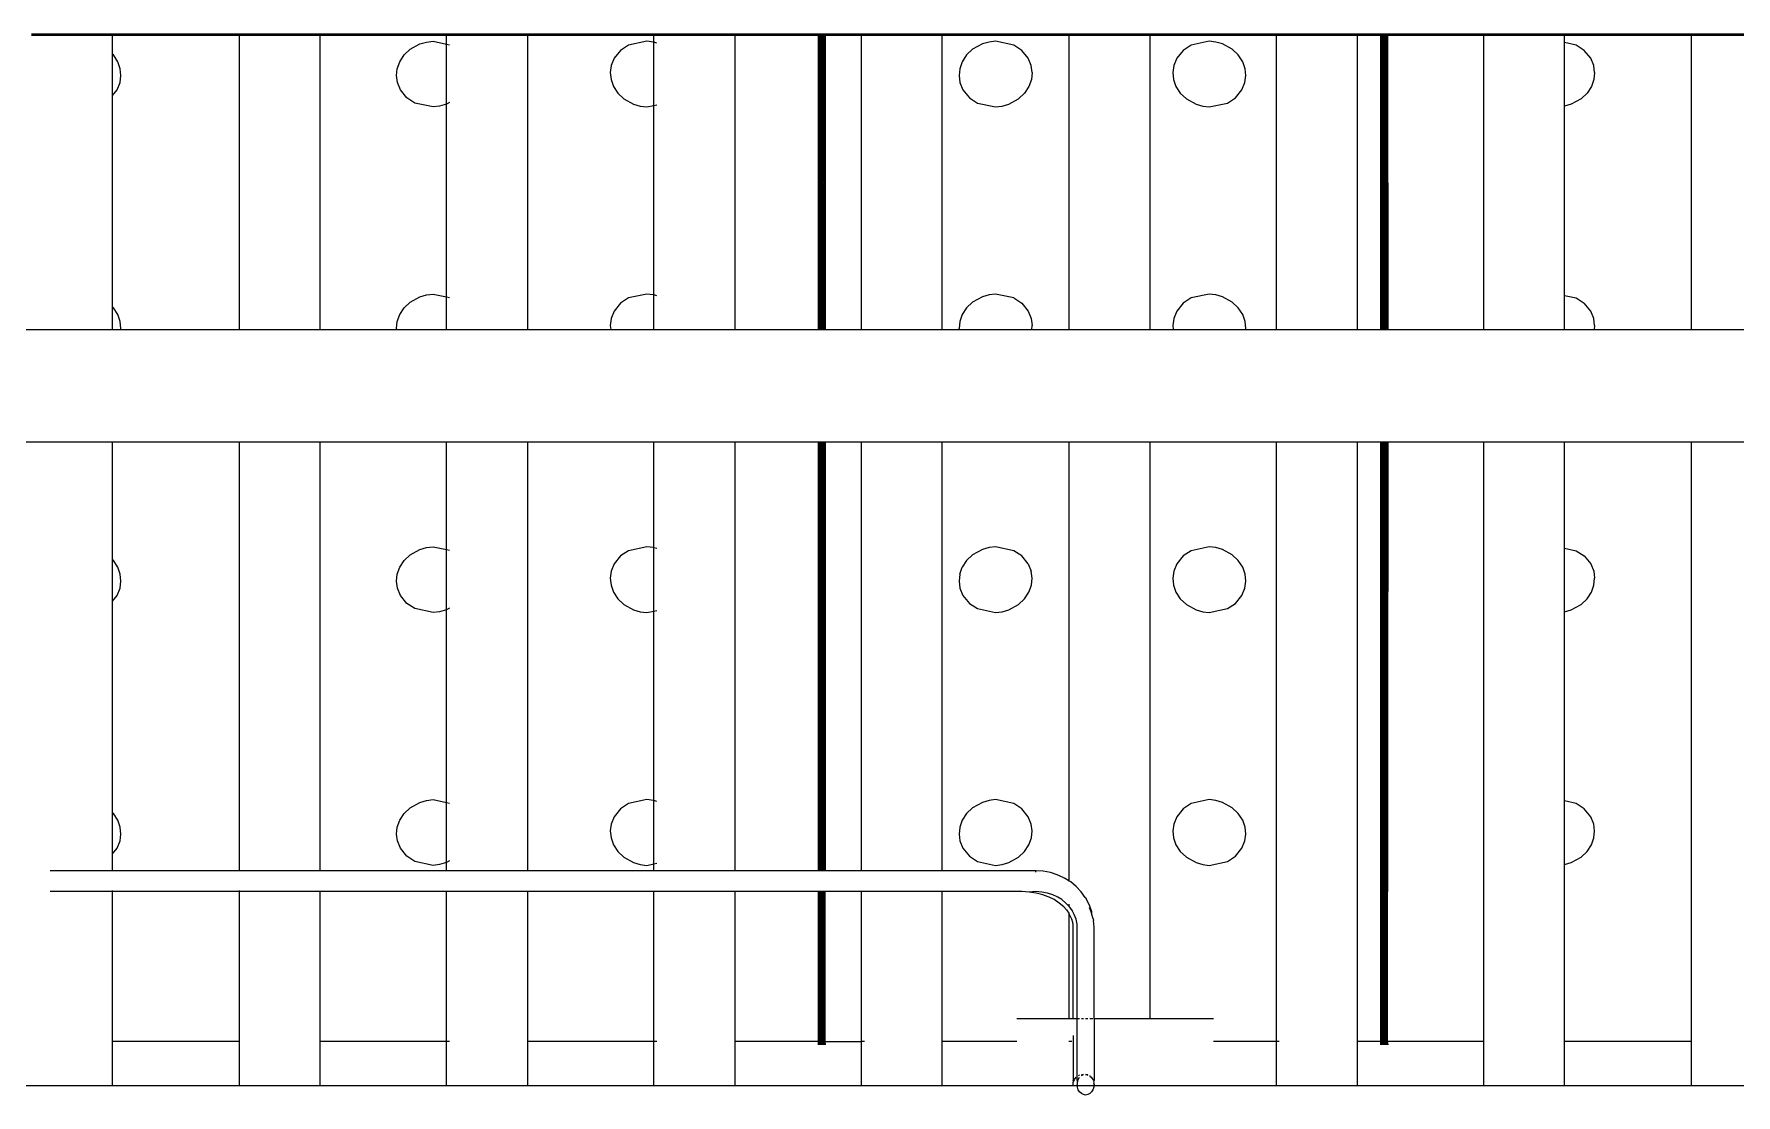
# Model space of a CAD drawing. Header units: millimetres. Extents: x 232 to 1180, y 355 to 899.
# Drawn here: x 923.4 to 1045, y 619.4 to 695.2 of the extents above; entities that cross this region are included whole.
import ezdxf

# ---------------------------------------------------------------- set-up
doc = ezdxf.new("R2010")
doc.units = ezdxf.units.MM
doc.header["$MEASUREMENT"] = 0
doc.layers.add('Edges', color=7, linetype='Continuous')

# ---------------------------------------------------------------- blocks, each defined once
blk = doc.blocks.new('Ruby Burner grill pl')
at = {"layer": 'Edges'}
for p, q in [((7.388, 4.9667), (7.073, 4.9667)), ((7.388, 4.9617), (7.388, 4.9667)), ((7.8801, 4.9667), (7.388, 4.9667)), ((7.8801, 4.9667), (7.8801, 4.9617)), ((8.195, 4.9667), (7.8801, 4.9667)), ((8.195, 4.9667), (8.195, 4.9617)), ((8.6872, 4.9667), (8.195, 4.9667)), ((8.6872, 4.9617), (8.6872, 4.9667)), ((9.0021, 4.9667), (8.6872, 4.9667)), ((9.0021, 4.9667), (9.0021, 4.9617)), ((9.4942, 4.9667), (9.0021, 4.9667)), ((9.4942, 4.9617), (9.4942, 4.9667)), ((9.8092, 4.9667), (9.4942, 4.9667)), ((9.8092, 4.9667), (9.8092, 4.9617)), ((10.1331, 4.9667), (9.8092, 4.9667)), ((10.1331, 4.9667), (10.1331, 4.9617)), ((10.1373, 4.9667), (10.1331, 4.9667)), ((10.1373, 4.9667), (10.1373, 4.9617)), ((10.1397, 4.9667), (10.1373, 4.9667)), ((10.1397, 4.9617), (10.1397, 4.9667)), ((10.1436, 4.9667), (10.1397, 4.9667)), ((10.1436, 4.9667), (10.1436, 4.9617)), ((10.1477, 4.9667), (10.1436, 4.9667)), ((10.1477, 4.9667), (10.1477, 4.9617)), ((10.1511, 4.9667), (10.1477, 4.9667)), ((10.1511, 4.9617), (10.1511, 4.9667)), ((10.1562, 4.9667), (10.1511, 4.9667)), ((10.1562, 4.9617), (10.1562, 4.9667)), ((10.1612, 4.9667), (10.1562, 4.9667)), ((10.1612, 4.9667), (10.1612, 4.9617)), ((10.3013, 4.9667), (10.1612, 4.9667)), ((10.3013, 4.9667), (10.3013, 4.9617)), ((10.6163, 4.9667), (10.3013, 4.9667)), ((10.6163, 4.9617), (10.6163, 4.9667)), ((11.1084, 4.9667), (10.6163, 4.9667)), ((11.1084, 4.9667), (11.1084, 4.9617)), ((11.4234, 4.9667), (11.1084, 4.9667)), ((11.4234, 4.9667), (11.4234, 4.9617)), ((11.9155, 4.9667), (11.4234, 4.9667)), ((11.9155, 4.9667), (11.9155, 4.9617)), ((12.2305, 4.9667), (11.9155, 4.9667)), ((12.2305, 4.9667), (12.2305, 4.9617)), ((12.3216, 4.9667), (12.2305, 4.9667)), ((12.3216, 4.9667), (12.3216, 4.9617)), ((12.3244, 4.9667), (12.3216, 4.9667)), ((12.3244, 4.9617), (12.3244, 4.9667)), ((12.3281, 4.9667), (12.3244, 4.9667)), ((12.3281, 4.9617), (12.3281, 4.9667)), ((12.3307, 4.9667), (12.3281, 4.9667)), ((12.332, 4.9617), (12.3307, 4.9667)), ((12.332, 4.9667), (12.3307, 4.9667)), ((12.332, 4.9667), (12.332, 4.9617)), ((12.3361, 4.9667), (12.332, 4.9667)), ((12.3361, 4.9667), (12.3361, 4.9617)), ((12.3406, 4.9667), (12.3361, 4.9667)), ((12.3406, 4.9667), (12.3406, 4.9617)), ((12.3456, 4.9667), (12.3406, 4.9667)), ((12.3456, 4.9667), (12.3456, 4.9617)), ((12.3488, 4.9667), (12.3456, 4.9667)), ((12.3488, 4.9617), (12.3488, 4.9667)), ((12.7226, 4.9667), (12.3488, 4.9667)), ((12.7226, 4.9667), (12.7226, 4.9617)), ((13.0376, 4.9667), (12.7226, 4.9667)), ((13.0376, 4.9617), (13.0376, 4.9667)), ((13.5297, 4.9667), (13.0376, 4.9667)), ((13.5297, 4.9667), (13.5297, 4.9617)), ((13.8446, 4.9667), (13.5297, 4.9667)), ((7.388, 4.9617), (7.073, 4.9617)), ((7.388, 4.8886), (7.388, 4.9617)), ((7.8801, 4.9617), (7.388, 4.9617)), ((7.8801, 4.9617), (7.8801, 3.8175)), ((8.195, 4.9617), (7.8801, 4.9617)), ((8.195, 4.9617), (8.195, 3.8175)), ((8.6872, 4.9617), (8.195, 4.9617)), ((8.5226, 4.8854), (8.546, 4.9076)), ((8.546, 4.9076), (8.5839, 4.9282)), ((8.5839, 4.9282), (8.6099, 4.9359)), ((8.6099, 4.9359), (8.6354, 4.9389)), ((8.6354, 4.9389), (8.6872, 4.9279)), ((8.6868, 4.6939), (8.6872, 4.9279)), ((8.6872, 4.9279), (8.6872, 4.9617)), ((9.0021, 4.9617), (8.6872, 4.9617)), ((8.6872, 4.9279), (8.6992, 4.9253)), ((9.0021, 4.9617), (9.0021, 3.8175)), ((9.4942, 4.9617), (9.0021, 4.9617)), ((9.3649, 4.9034), (9.3399, 4.8725)), ((9.3961, 4.9238), (9.3649, 4.9034)), ((9.467, 4.9389), (9.3961, 4.9238)), ((9.4924, 4.9359), (9.467, 4.9389)), ((9.4942, 4.9353), (9.4924, 4.9359)), ((9.4942, 4.9353), (9.4942, 4.9617)), ((9.8092, 4.9617), (9.4942, 4.9617)), ((9.5062, 4.9318), (9.4942, 4.9353)), ((9.4942, 4.689), (9.4942, 4.9353)), ((9.8092, 4.9617), (9.8092, 3.8175)), ((10.1331, 4.9617), (9.8092, 4.9617)), ((10.1331, 4.9617), (10.1332, 3.8175)), ((10.1373, 4.9617), (10.1331, 4.9617)), ((10.1373, 4.9617), (10.1375, 3.8175)), ((10.1397, 4.9617), (10.1373, 4.9617)), ((10.1397, 3.8175), (10.1397, 4.9617)), ((10.1436, 4.9617), (10.1397, 4.9617)), ((10.1436, 4.9617), (10.1437, 3.8175)), ((10.1477, 4.9617), (10.1436, 4.9617)), ((10.1477, 4.9617), (10.1478, 3.8175)), ((10.1511, 4.9617), (10.1477, 4.9617)), ((10.1509, 3.8175), (10.1511, 4.9617)), ((10.1562, 4.9617), (10.1511, 4.9617)), ((10.156, 3.8175), (10.1562, 4.9617)), ((10.1612, 4.9617), (10.1562, 4.9617)), ((10.1601, 3.8175), (10.1612, 4.9617)), ((10.1612, 4.9617), (10.1612, 3.8175)), ((10.3013, 4.9617), (10.1612, 4.9617)), ((10.3013, 4.9617), (10.3013, 3.8175)), ((10.6163, 4.9617), (10.3013, 4.9617)), ((10.6163, 3.8175), (10.6163, 4.9617)), ((11.1084, 4.9617), (10.6163, 4.9617)), ((10.7344, 4.9076), (10.711, 4.8854)), ((10.7723, 4.9282), (10.7344, 4.9076)), ((10.7983, 4.9359), (10.7723, 4.9282)), ((10.8238, 4.9389), (10.7983, 4.9359)), ((10.8946, 4.9238), (10.8238, 4.9389)), ((10.9258, 4.9034), (10.8946, 4.9238)), ((10.9508, 4.8725), (10.9258, 4.9034)), ((11.1084, 4.9617), (11.1084, 3.8175)), ((11.4234, 4.9617), (11.1084, 4.9617)), ((11.4234, 4.9617), (11.4234, 3.8175)), ((11.9155, 4.9617), (11.4234, 4.9617)), ((11.5534, 4.9034), (11.5284, 4.8725)), ((11.5846, 4.9238), (11.5534, 4.9034)), ((11.6554, 4.9389), (11.5846, 4.9238)), ((11.6808, 4.9359), (11.6554, 4.9389)), ((11.7069, 4.9282), (11.6808, 4.9359)), ((11.7448, 4.9076), (11.7069, 4.9282)), ((11.7682, 4.8854), (11.7448, 4.9076)), ((11.9155, 4.9617), (11.9155, 3.8175)), ((12.2305, 4.9617), (11.9155, 4.9617)), ((12.2305, 4.9617), (12.2305, 3.8175)), ((12.3216, 4.9617), (12.2305, 4.9617)), ((12.3216, 4.9617), (12.3217, 3.8175)), ((12.3244, 4.9617), (12.3216, 4.9617)), ((12.3242, 3.8175), (12.3244, 4.9617)), ((12.3281, 4.9617), (12.3244, 4.9617)), ((12.3281, 3.8175), (12.3281, 4.9617)), ((12.332, 4.9617), (12.3281, 4.9617)), ((12.3305, 3.8175), (12.332, 4.9617)), ((12.332, 4.9617), (12.3321, 3.8175)), ((12.3361, 4.9617), (12.332, 4.9617)), ((12.3361, 4.9617), (12.3363, 3.8175)), ((12.3406, 4.9617), (12.3361, 4.9617)), ((12.3406, 4.9617), (12.3408, 3.8175)), ((12.3456, 4.9617), (12.3406, 4.9617)), ((12.3456, 4.9617), (12.3456, 3.8175)), ((12.3488, 4.9617), (12.3456, 4.9617)), ((12.3485, 3.8175), (12.3488, 4.9617)), ((12.3488, 4.9617), (12.3496, 3.8175)), ((12.7226, 4.9617), (12.3488, 4.9617)), ((12.7226, 4.9617), (12.7226, 3.8175)), ((13.0376, 4.9617), (12.7226, 4.9617)), ((13.0376, 4.9335), (13.0376, 4.9617)), ((13.5297, 4.9617), (13.0376, 4.9617)), ((13.0831, 4.9238), (13.0376, 4.9335)), ((13.0377, 4.6863), (13.0376, 4.9335)), ((13.1142, 4.9034), (13.0831, 4.9238)), ((13.1392, 4.8725), (13.1142, 4.9034)), ((13.5297, 4.9617), (13.5297, 3.8175)), ((13.8446, 4.9617), (13.5297, 4.9617)), ((7.3913, 4.8854), (7.388, 4.8886)), ((7.388, 4.7279), (7.388, 4.8886)), ((7.4083, 4.8593), (7.3913, 4.8854)), ((7.418, 4.8321), (7.4083, 4.8593)), ((8.4959, 4.8321), (8.5056, 4.8593)), ((8.5056, 4.8593), (8.5226, 4.8854)), ((9.3282, 4.844), (9.3247, 4.8171)), ((9.3399, 4.8725), (9.3282, 4.844)), ((10.694, 4.8593), (10.6843, 4.8321)), ((10.711, 4.8854), (10.694, 4.8593)), ((10.9625, 4.844), (10.9508, 4.8725)), ((10.966, 4.8171), (10.9625, 4.844)), ((11.5167, 4.844), (11.5132, 4.8171)), ((11.5284, 4.8725), (11.5167, 4.844)), ((11.7852, 4.8593), (11.7682, 4.8854)), ((11.7949, 4.8321), (11.7852, 4.8593)), ((13.1509, 4.844), (13.1392, 4.8725)), ((13.1545, 4.8171), (13.1509, 4.844)), ((7.4056, 4.7496), (7.4173, 4.7781)), ((7.4173, 4.7781), (7.4208, 4.805)), ((7.4208, 4.805), (7.418, 4.8321)), ((8.4931, 4.805), (8.4959, 4.8321)), ((8.4966, 4.7781), (8.4931, 4.805)), ((8.5083, 4.7496), (8.4966, 4.7781)), ((9.3247, 4.8171), (9.3275, 4.79)), ((9.3275, 4.79), (9.3372, 4.7628)), ((10.6843, 4.8321), (10.6816, 4.805)), ((10.6816, 4.805), (10.6851, 4.7781)), ((10.6851, 4.7781), (10.6968, 4.7496)), ((10.9633, 4.79), (10.9536, 4.7628)), ((10.966, 4.8171), (10.9633, 4.79)), ((11.5132, 4.8171), (11.5159, 4.79)), ((11.5159, 4.79), (11.5256, 4.7628)), ((11.7824, 4.7496), (11.7941, 4.7781)), ((11.7941, 4.7781), (11.7976, 4.805)), ((11.7976, 4.805), (11.7949, 4.8321)), ((13.1517, 4.79), (13.142, 4.7628)), ((13.1545, 4.8171), (13.1517, 4.79)), ((7.388, 4.7279), (7.4056, 4.7496)), ((7.388, 3.9049), (7.388, 4.7279)), ((8.5333, 4.7187), (8.5083, 4.7496)), ((8.5645, 4.6983), (8.5333, 4.7187)), ((9.3372, 4.7628), (9.3542, 4.7367)), ((9.3542, 4.7367), (9.3776, 4.7145)), ((9.3776, 4.7145), (9.4155, 4.6939)), ((10.6968, 4.7496), (10.7218, 4.7187)), ((10.7218, 4.7187), (10.753, 4.6983)), ((10.8753, 4.6939), (10.9132, 4.7145)), ((10.9366, 4.7367), (10.9132, 4.7145)), ((10.9536, 4.7628), (10.9366, 4.7367)), ((11.5256, 4.7628), (11.5426, 4.7367)), ((11.5426, 4.7367), (11.566, 4.7145)), ((11.566, 4.7145), (11.6039, 4.6939)), ((11.7262, 4.6983), (11.7574, 4.7187)), ((11.7574, 4.7187), (11.7824, 4.7496)), ((13.1016, 4.7145), (13.0637, 4.6939)), ((13.125, 4.7367), (13.1016, 4.7145)), ((13.142, 4.7628), (13.125, 4.7367)), ((8.6354, 4.6832), (8.5645, 4.6983)), ((8.6608, 4.6863), (8.6354, 4.6832)), ((8.6868, 4.6939), (8.6608, 4.6863)), ((8.6992, 4.7006), (8.6868, 4.6939)), ((8.6872, 3.9442), (8.6868, 4.6939)), ((9.4155, 4.6939), (9.4415, 4.6863)), ((9.4415, 4.6863), (9.467, 4.6832)), ((9.467, 4.6832), (9.4942, 4.689)), ((9.4942, 4.689), (9.5062, 4.6916)), ((9.4942, 3.9517), (9.4942, 4.689)), ((10.753, 4.6983), (10.8238, 4.6832)), ((10.8238, 4.6832), (10.8492, 4.6863)), ((10.8492, 4.6863), (10.8753, 4.6939)), ((11.6039, 4.6939), (11.6299, 4.6863)), ((11.6299, 4.6863), (11.6554, 4.6832)), ((11.6554, 4.6832), (11.7262, 4.6983)), ((13.0376, 3.9499), (13.0377, 4.6863)), ((13.0637, 4.6939), (13.0377, 4.6863)), ((8.5226, 3.9017), (8.546, 3.9239)), ((8.546, 3.9239), (8.5839, 3.9446)), ((8.5839, 3.9446), (8.6099, 3.9522)), ((8.6099, 3.9522), (8.6354, 3.9553)), ((8.6354, 3.9553), (8.6872, 3.9442)), ((8.6872, 3.8175), (8.6872, 3.9442)), ((8.6872, 3.9442), (8.6992, 3.9417)), ((9.3649, 3.9197), (9.3399, 3.8888)), ((9.3961, 3.9402), (9.3649, 3.9197)), ((9.467, 3.9553), (9.3961, 3.9402)), ((9.4924, 3.9522), (9.467, 3.9553)), ((9.4942, 3.9517), (9.4924, 3.9522)), ((9.4942, 3.8175), (9.4942, 3.9517)), ((9.5062, 3.9482), (9.4942, 3.9517)), ((10.7344, 3.9239), (10.711, 3.9017)), ((10.7723, 3.9446), (10.7344, 3.9239)), ((10.7983, 3.9522), (10.7723, 3.9446)), ((10.8238, 3.9553), (10.7983, 3.9522)), ((10.8946, 3.9402), (10.8238, 3.9553)), ((10.8946, 3.9402), (10.9258, 3.9197)), ((10.9258, 3.9197), (10.9508, 3.8888)), ((11.5534, 3.9197), (11.5284, 3.8888)), ((11.5846, 3.9402), (11.5534, 3.9197)), ((11.6554, 3.9553), (11.5846, 3.9402)), ((11.6808, 3.9522), (11.6554, 3.9553)), ((11.7069, 3.9446), (11.6808, 3.9522)), ((11.7448, 3.9239), (11.7069, 3.9446)), ((11.7682, 3.9017), (11.7448, 3.9239)), ((13.0376, 3.9499), (13.0831, 3.9402)), ((13.0376, 3.8175), (13.0376, 3.9499)), ((13.0831, 3.9402), (13.1142, 3.9197)), ((13.1392, 3.8888), (13.1142, 3.9197)), ((7.3913, 3.9017), (7.388, 3.9049)), ((7.388, 3.8175), (7.388, 3.9049)), ((7.4083, 3.8756), (7.3913, 3.9017)), ((7.418, 3.8485), (7.4083, 3.8756)), ((7.4208, 3.8214), (7.418, 3.8485)), ((8.4931, 3.8214), (8.4959, 3.8485)), ((8.4959, 3.8485), (8.5056, 3.8756)), ((8.5056, 3.8756), (8.5226, 3.9017)), ((9.3282, 3.8603), (9.3247, 3.8334)), ((9.3399, 3.8888), (9.3282, 3.8603)), ((10.6843, 3.8485), (10.6816, 3.8214)), ((10.694, 3.8756), (10.6843, 3.8485)), ((10.711, 3.9017), (10.694, 3.8756)), ((10.9508, 3.8888), (10.9625, 3.8603)), ((10.9625, 3.8603), (10.966, 3.8334)), ((11.5167, 3.8603), (11.5132, 3.8334)), ((11.5284, 3.8888), (11.5167, 3.8603)), ((11.7852, 3.8756), (11.7682, 3.9017)), ((11.7949, 3.8485), (11.7852, 3.8756)), ((11.7976, 3.8214), (11.7949, 3.8485)), ((13.1509, 3.8603), (13.1392, 3.8888)), ((13.1545, 3.8334), (13.1509, 3.8603)), ((-24.5766, 3.8175), (15.0785, 3.8175)), ((7.4203, 3.8175), (7.4208, 3.8214)), ((8.4936, 3.8175), (8.4931, 3.8214)), ((9.3247, 3.8334), (9.3264, 3.8175)), ((10.6821, 3.8175), (10.6816, 3.8214)), ((10.9644, 3.8175), (10.966, 3.8334)), ((11.5132, 3.8334), (11.5148, 3.8175)), ((11.7971, 3.8175), (11.7976, 3.8214)), ((13.1545, 3.8334), (13.1528, 3.8175)), ((-24.5766, 3.3796), (15.0785, 3.3796)), ((7.388, 2.9213), (7.388, 3.3796)), ((7.8801, 3.3796), (7.8801, 1.711)), ((8.195, 3.3796), (8.195, 1.7103)), ((8.6872, 2.9606), (8.6872, 3.3796)), ((9.0021, 3.3796), (9.0021, 1.7103)), ((9.4942, 2.968), (9.4942, 3.3796)), ((9.8092, 3.3796), (9.8092, 1.7103)), ((10.1333, 3.3796), (10.1334, 1.7103)), ((10.1376, 3.3796), (10.1377, 3.0328)), ((10.1397, 3.0328), (10.1397, 3.3796)), ((10.1437, 3.3796), (10.1438, 3.0328)), ((10.1479, 3.3796), (10.148, 3.0328)), ((10.1508, 3.0328), (10.1508, 3.3796)), ((10.1558, 3.0328), (10.1559, 3.3796)), ((10.1612, 3.0328), (10.16, 3.3796)), ((10.1612, 3.3796), (10.1612, 3.0328)), ((10.3013, 3.3796), (10.3013, 1.7103)), ((10.6163, 1.7103), (10.6163, 3.3796)), ((11.1084, 3.3796), (11.1084, 1.6725)), ((11.4234, 3.3796), (11.4234, 1.1354)), ((11.9155, 3.3796), (11.9155, 1.0462)), ((12.2305, 3.3796), (12.2305, 1.0462)), ((12.3217, 3.3796), (12.3219, 1.0462)), ((12.3238, 1.0462), (12.3242, 3.3796)), ((12.3281, 1.0462), (12.3281, 3.3796)), ((12.3298, 1.0462), (12.3304, 3.3796)), ((12.3322, 3.3796), (12.3324, 1.0462)), ((12.3363, 3.3796), (12.3367, 1.0462)), ((12.3408, 3.3796), (12.3412, 1.0462)), ((12.3456, 3.3796), (12.3458, 1.0462)), ((12.3479, 1.0462), (12.3484, 3.3796)), ((12.3496, 3.3796), (12.3479, 1.0462)), ((12.7226, 3.3796), (12.7226, 1.0462)), ((13.0376, 2.9662), (13.0376, 3.3796)), ((13.5297, 3.3796), (13.5297, 1.0462)), ((10.1397, 3.0328), (10.1377, 3.0328)), ((10.1377, 3.0328), (10.1379, 1.7103)), ((10.1397, 1.7103), (10.1397, 3.0328)), ((10.1438, 3.0328), (10.1397, 3.0328)), ((10.1438, 3.0328), (10.1439, 1.7103)), ((10.148, 3.0328), (10.1438, 3.0328)), ((10.148, 3.0328), (10.1482, 1.7103)), ((10.1508, 3.0328), (10.148, 3.0328)), ((10.1506, 1.7103), (10.1508, 3.0328)), ((10.1556, 1.7103), (10.1558, 3.0328)), ((10.1612, 3.0328), (10.1558, 3.0328)), ((10.1596, 1.7103), (10.1612, 3.0328)), ((10.1612, 3.0328), (10.1612, 1.7103)), ((7.3913, 2.9181), (7.388, 2.9213)), ((7.388, 2.7606), (7.388, 2.9213)), ((7.4083, 2.892), (7.3913, 2.9181)), ((8.5056, 2.892), (8.5226, 2.9181)), ((8.5226, 2.9181), (8.546, 2.9403)), ((8.546, 2.9403), (8.5839, 2.9609)), ((8.5839, 2.9609), (8.6099, 2.9685)), ((8.6099, 2.9685), (8.6354, 2.9716)), ((8.6354, 2.9716), (8.6872, 2.9606)), ((8.6868, 2.7266), (8.6872, 2.9606)), ((8.6872, 2.9606), (8.6992, 2.958)), ((9.3649, 2.9361), (9.3399, 2.9052)), ((9.3961, 2.9565), (9.3649, 2.9361)), ((9.467, 2.9716), (9.3961, 2.9565)), ((9.4924, 2.9685), (9.467, 2.9716)), ((9.4942, 2.968), (9.4924, 2.9685)), ((9.5062, 2.9645), (9.4942, 2.968)), ((9.4942, 2.7217), (9.4942, 2.968)), ((10.711, 2.9181), (10.694, 2.892)), ((10.711, 2.9181), (10.7344, 2.9403)), ((10.7723, 2.9609), (10.7344, 2.9403)), ((10.7983, 2.9685), (10.7723, 2.9609)), ((10.8238, 2.9716), (10.7983, 2.9685)), ((10.8946, 2.9565), (10.8238, 2.9716)), ((10.9258, 2.9361), (10.8946, 2.9565)), ((10.9508, 2.9052), (10.9258, 2.9361)), ((11.5534, 2.9361), (11.5284, 2.9052)), ((11.5846, 2.9565), (11.5534, 2.9361)), ((11.6554, 2.9716), (11.5846, 2.9565)), ((11.6808, 2.9685), (11.6554, 2.9716)), ((11.7069, 2.9609), (11.6808, 2.9685)), ((11.7448, 2.9403), (11.7069, 2.9609)), ((11.7682, 2.9181), (11.7448, 2.9403)), ((11.7852, 2.892), (11.7682, 2.9181)), ((13.0376, 2.9662), (13.0831, 2.9565)), ((13.0377, 2.719), (13.0376, 2.9662)), ((13.0831, 2.9565), (13.1142, 2.9361)), ((13.1142, 2.9361), (13.1392, 2.9052)), ((7.418, 2.8648), (7.4083, 2.892)), ((7.4208, 2.8377), (7.418, 2.8648)), ((8.4931, 2.8377), (8.4959, 2.8648)), ((8.4959, 2.8648), (8.5056, 2.892)), ((9.3282, 2.8767), (9.3247, 2.8498)), ((9.3247, 2.8498), (9.3275, 2.8227)), ((9.3399, 2.9052), (9.3282, 2.8767)), ((10.6843, 2.8648), (10.6816, 2.8377)), ((10.6843, 2.8648), (10.694, 2.892)), ((10.9508, 2.9052), (10.9625, 2.8767)), ((10.966, 2.8498), (10.9625, 2.8767)), ((10.9633, 2.8227), (10.966, 2.8498)), ((11.5167, 2.8767), (11.5132, 2.8498)), ((11.5132, 2.8498), (11.5159, 2.8227)), ((11.5284, 2.9052), (11.5167, 2.8767)), ((11.7949, 2.8648), (11.7852, 2.892)), ((11.7976, 2.8377), (11.7949, 2.8648)), ((13.1392, 2.9052), (13.1509, 2.8767)), ((13.1509, 2.8767), (13.1545, 2.8498)), ((13.1517, 2.8227), (13.1545, 2.8498)), ((7.388, 2.7606), (7.4056, 2.7823)), ((7.4056, 2.7823), (7.4173, 2.8108)), ((7.4173, 2.8108), (7.4208, 2.8377)), ((8.4966, 2.8108), (8.4931, 2.8377)), ((8.5083, 2.7823), (8.4966, 2.8108)), ((8.5333, 2.7514), (8.5083, 2.7823)), ((9.3275, 2.8227), (9.3372, 2.7955)), ((9.3372, 2.7955), (9.3542, 2.7694)), ((10.6816, 2.8377), (10.6851, 2.8108)), ((10.6851, 2.8108), (10.6968, 2.7823)), ((10.6968, 2.7823), (10.7218, 2.7514)), ((10.9366, 2.7694), (10.9536, 2.7955)), ((10.9536, 2.7955), (10.9633, 2.8227)), ((11.5159, 2.8227), (11.5256, 2.7955)), ((11.5256, 2.7955), (11.5426, 2.7694)), ((11.7574, 2.7514), (11.7824, 2.7823)), ((11.7824, 2.7823), (11.7941, 2.8108)), ((11.7941, 2.8108), (11.7976, 2.8377)), ((13.125, 2.7694), (13.142, 2.7955)), ((13.142, 2.7955), (13.1517, 2.8227)), ((7.388, 1.9376), (7.388, 2.7606)), ((8.5645, 2.731), (8.5333, 2.7514)), ((8.6354, 2.7159), (8.5645, 2.731)), ((8.6608, 2.719), (8.6354, 2.7159)), ((8.6868, 2.7266), (8.6608, 2.719)), ((8.6992, 2.7333), (8.6868, 2.7266)), ((8.6872, 1.9769), (8.6868, 2.7266)), ((9.3542, 2.7694), (9.3776, 2.7472)), ((9.3776, 2.7472), (9.4155, 2.7266)), ((9.4155, 2.7266), (9.4415, 2.719)), ((9.4415, 2.719), (9.467, 2.7159)), ((9.467, 2.7159), (9.4942, 2.7217)), ((9.4942, 2.7217), (9.5062, 2.7242)), ((9.4942, 1.9844), (9.4942, 2.7217)), ((10.7218, 2.7514), (10.753, 2.731)), ((10.753, 2.731), (10.8238, 2.7159)), ((10.8238, 2.7159), (10.8492, 2.719)), ((10.8492, 2.719), (10.8753, 2.7266)), ((10.8753, 2.7266), (10.9132, 2.7472)), ((10.9132, 2.7472), (10.9366, 2.7694)), ((11.5426, 2.7694), (11.566, 2.7472)), ((11.566, 2.7472), (11.6039, 2.7266)), ((11.6039, 2.7266), (11.6299, 2.719)), ((11.6299, 2.719), (11.6554, 2.7159)), ((11.6554, 2.7159), (11.7262, 2.731)), ((11.7262, 2.731), (11.7574, 2.7514)), ((13.0376, 1.9826), (13.0377, 2.719)), ((13.0377, 2.719), (13.0637, 2.7266)), ((13.0637, 2.7266), (13.1016, 2.7472)), ((13.1016, 2.7472), (13.125, 2.7694)), ((8.6099, 1.9849), (8.6354, 1.988)), ((8.6354, 1.988), (8.6872, 1.9769)), ((9.467, 1.988), (9.3961, 1.9729)), ((9.4924, 1.9849), (9.467, 1.988)), ((10.8238, 1.988), (10.7983, 1.9849)), ((10.8946, 1.9729), (10.8238, 1.988)), ((11.6554, 1.988), (11.5846, 1.9729)), ((11.6808, 1.9849), (11.6554, 1.988)), ((7.3913, 1.9344), (7.388, 1.9376)), ((7.388, 1.7769), (7.388, 1.9376)), ((7.4083, 1.9083), (7.3913, 1.9344)), ((8.5056, 1.9083), (8.5226, 1.9344)), ((8.5226, 1.9344), (8.546, 1.9566)), ((8.546, 1.9566), (8.5839, 1.9773)), ((8.5839, 1.9773), (8.6099, 1.9849)), ((8.6868, 1.7429), (8.6872, 1.9769)), ((8.6872, 1.9769), (8.6992, 1.9744)), ((9.3399, 1.9215), (9.3282, 1.893)), ((9.3649, 1.9524), (9.3399, 1.9215)), ((9.3961, 1.9729), (9.3649, 1.9524)), ((9.4942, 1.9844), (9.4924, 1.9849)), ((9.5062, 1.9808), (9.4942, 1.9844)), ((9.4942, 1.738), (9.4942, 1.9844)), ((10.711, 1.9344), (10.694, 1.9083)), ((10.7344, 1.9566), (10.711, 1.9344)), ((10.7723, 1.9773), (10.7344, 1.9566)), ((10.7983, 1.9849), (10.7723, 1.9773)), ((10.9258, 1.9524), (10.8946, 1.9729)), ((10.9508, 1.9215), (10.9258, 1.9524)), ((10.9625, 1.893), (10.9508, 1.9215)), ((11.5284, 1.9215), (11.5167, 1.893)), ((11.5534, 1.9524), (11.5284, 1.9215)), ((11.5846, 1.9729), (11.5534, 1.9524)), ((11.7069, 1.9773), (11.6808, 1.9849)), ((11.7448, 1.9566), (11.7069, 1.9773)), ((11.7682, 1.9344), (11.7448, 1.9566)), ((11.7852, 1.9083), (11.7682, 1.9344)), ((13.0831, 1.9729), (13.0376, 1.9826)), ((13.0377, 1.7353), (13.0376, 1.9826)), ((13.1142, 1.9524), (13.0831, 1.9729)), ((13.1392, 1.9215), (13.1142, 1.9524)), ((13.1509, 1.893), (13.1392, 1.9215)), ((7.418, 1.8812), (7.4083, 1.9083)), ((7.4208, 1.8541), (7.418, 1.8812)), ((8.4931, 1.8541), (8.4959, 1.8812)), ((8.4959, 1.8812), (8.5056, 1.9083)), ((9.3282, 1.893), (9.3247, 1.8661)), ((9.3247, 1.8661), (9.3275, 1.839)), ((10.6843, 1.8812), (10.6816, 1.8541)), ((10.694, 1.9083), (10.6843, 1.8812)), ((10.966, 1.8661), (10.9625, 1.893)), ((10.9633, 1.839), (10.966, 1.8661)), ((11.5167, 1.893), (11.5132, 1.8661)), ((11.5132, 1.8661), (11.5159, 1.839)), ((11.7949, 1.8812), (11.7852, 1.9083)), ((11.7976, 1.8541), (11.7949, 1.8812)), ((13.1545, 1.8661), (13.1509, 1.893)), ((13.1517, 1.839), (13.1545, 1.8661)), ((7.388, 1.7769), (7.4056, 1.7987)), ((7.4056, 1.7987), (7.4173, 1.8272)), ((7.4173, 1.8272), (7.4208, 1.8541)), ((8.4966, 1.8272), (8.4931, 1.8541)), ((8.5083, 1.7987), (8.4966, 1.8272)), ((8.5333, 1.7678), (8.5083, 1.7987)), ((9.3275, 1.839), (9.3372, 1.8119)), ((9.3372, 1.8119), (9.3542, 1.7858)), ((10.6816, 1.8541), (10.6851, 1.8272)), ((10.6851, 1.8272), (10.6968, 1.7987)), ((10.6968, 1.7987), (10.7218, 1.7678)), ((10.9366, 1.7858), (10.9536, 1.8119)), ((10.9536, 1.8119), (10.9633, 1.839)), ((11.5159, 1.839), (11.5256, 1.8119)), ((11.5256, 1.8119), (11.5426, 1.7858)), ((11.7574, 1.7678), (11.7824, 1.7987)), ((11.7824, 1.7987), (11.7941, 1.8272)), ((11.7941, 1.8272), (11.7976, 1.8541)), ((13.125, 1.7858), (13.142, 1.8119)), ((13.142, 1.8119), (13.1517, 1.839)), ((7.388, 1.711), (7.388, 1.7769)), ((8.5645, 1.7473), (8.5333, 1.7678)), ((8.6354, 1.7322), (8.5645, 1.7473)), ((8.6608, 1.7353), (8.6354, 1.7322)), ((8.6868, 1.7429), (8.6608, 1.7353)), ((8.6992, 1.7496), (8.6868, 1.7429)), ((8.6872, 1.7103), (8.6868, 1.7429)), ((9.3542, 1.7858), (9.3776, 1.7635)), ((9.3776, 1.7635), (9.4155, 1.7429)), ((9.4155, 1.7429), (9.4415, 1.7353)), ((9.4415, 1.7353), (9.467, 1.7322)), ((9.467, 1.7322), (9.4942, 1.738)), ((9.4942, 1.738), (9.5062, 1.7406)), ((9.4942, 1.7103), (9.4942, 1.738)), ((10.7218, 1.7678), (10.753, 1.7473)), ((10.753, 1.7473), (10.8238, 1.7322)), ((10.8238, 1.7322), (10.8492, 1.7353)), ((10.8492, 1.7353), (10.8753, 1.7429)), ((10.8753, 1.7429), (10.9132, 1.7635)), ((10.9132, 1.7635), (10.9366, 1.7858)), ((11.5426, 1.7858), (11.566, 1.7635)), ((11.566, 1.7635), (11.6039, 1.7429)), ((11.6039, 1.7429), (11.6299, 1.7353)), ((11.6299, 1.7353), (11.6554, 1.7322)), ((11.6554, 1.7322), (11.7262, 1.7473)), ((11.7262, 1.7473), (11.7574, 1.7678)), ((13.0376, 1.0462), (13.0377, 1.7353)), ((13.0377, 1.7353), (13.0637, 1.7429)), ((13.0637, 1.7429), (13.1016, 1.7635)), ((13.1016, 1.7635), (13.125, 1.7858)), ((7.388, 1.711), (7.1455, 1.711)), ((7.8801, 1.711), (7.388, 1.711)), ((7.388, 1.7089), (7.388, 1.711)), ((7.8801, 1.711), (7.8801, 1.7089)), ((7.9312, 1.711), (7.8801, 1.711)), ((8.195, 1.7103), (7.9312, 1.711)), ((8.6872, 1.7103), (8.195, 1.7103)), ((9.0021, 1.7103), (8.6872, 1.7103)), ((9.4942, 1.7103), (9.0021, 1.7103)), ((9.8092, 1.7103), (9.4942, 1.7103)), ((10.1334, 1.7103), (9.8092, 1.7103)), ((10.1379, 1.7103), (10.1334, 1.7103)), ((10.1397, 1.7103), (10.1379, 1.7103)), ((10.1439, 1.7103), (10.1397, 1.7103)), ((10.1482, 1.7103), (10.1439, 1.7103)), ((10.1506, 1.7103), (10.1482, 1.7103)), ((10.1556, 1.7103), (10.1506, 1.7103)), ((10.1596, 1.7103), (10.1556, 1.7103)), ((10.1612, 1.7103), (10.1596, 1.7103)), ((10.3013, 1.7103), (10.1612, 1.7103)), ((10.6163, 1.7103), (10.3013, 1.7103)), ((10.928, 1.711), (10.6163, 1.7103)), ((10.9416, 1.7103), (10.928, 1.711)), ((10.982, 1.711), (10.9416, 1.7103)), ((10.9823, 1.7063), (10.978, 1.707)), ((11.0095, 1.7093), (10.982, 1.711)), ((11.0372, 1.7042), (11.0095, 1.7093)), ((11.064, 1.6957), (11.0372, 1.7042)), ((11.0894, 1.684), (11.064, 1.6957)), ((11.0894, 1.684), (11.092, 1.6827)), ((11.1084, 1.6725), (11.092, 1.6827)), ((11.1161, 1.6677), (11.1084, 1.6725)), ((11.1084, 1.6725), (11.1084, 1.6697)), ((11.1378, 1.6499), (11.1161, 1.6677)), ((7.388, 1.6298), (7.1455, 1.6298)), ((7.388, 1.6298), (7.388, 1.6339)), ((7.8801, 1.6298), (7.388, 1.6298)), ((7.388, 1.0462), (7.388, 1.6298)), ((7.8801, 1.6339), (7.8801, 1.6298)), ((7.8801, 1.6298), (7.8801, 1.0462)), ((8.195, 1.6298), (7.8801, 1.6298)), ((8.195, 1.6319), (8.195, 1.6298)), ((8.6872, 1.6298), (8.195, 1.6298)), ((8.195, 1.6298), (8.195, 1.0462)), ((8.6872, 1.6298), (8.6872, 1.6319)), ((9.0021, 1.6298), (8.6872, 1.6298)), ((8.6872, 1.0462), (8.6872, 1.6298)), ((9.0021, 1.6319), (9.0021, 1.6298)), ((9.0021, 1.6298), (9.0021, 1.0462)), ((9.4942, 1.6298), (9.0021, 1.6298)), ((9.4942, 1.6298), (9.4942, 1.6319)), ((9.4942, 1.0462), (9.4942, 1.6298)), ((9.8092, 1.6298), (9.4942, 1.6298)), ((9.8092, 1.6319), (9.8092, 1.6298)), ((9.8092, 1.6298), (9.8092, 1.0462)), ((10.1334, 1.6298), (9.8092, 1.6298)), ((10.1334, 1.6319), (10.1334, 1.6298)), ((10.1334, 1.6298), (10.1335, 1.0462)), ((10.1397, 1.6298), (10.1334, 1.6298)), ((10.1379, 1.6319), (10.1397, 1.6298)), ((10.1397, 1.6298), (10.1397, 1.6319)), ((10.1397, 1.0462), (10.1397, 1.6298)), ((10.1439, 1.6298), (10.1397, 1.6298)), ((10.1439, 1.6319), (10.1439, 1.6298)), ((10.1439, 1.6298), (10.144, 1.0462)), ((10.1482, 1.6298), (10.1439, 1.6298)), ((10.1482, 1.6319), (10.1482, 1.6298)), ((10.1482, 1.6298), (10.1483, 1.0462)), ((10.1506, 1.6298), (10.1482, 1.6298)), ((10.1505, 1.0462), (10.1506, 1.6298)), ((10.1506, 1.6298), (10.1506, 1.6319)), ((10.1556, 1.6298), (10.1506, 1.6298)), ((10.1555, 1.0462), (10.1556, 1.6298)), ((10.1556, 1.6298), (10.1556, 1.6319)), ((10.1596, 1.6298), (10.1556, 1.6298)), ((10.1596, 1.6298), (10.1595, 1.0462)), ((10.1612, 1.6319), (10.1596, 1.6298)), ((10.1596, 1.6298), (10.1596, 1.6319)), ((10.3013, 1.6298), (10.1596, 1.6298)), ((10.3013, 1.6319), (10.3013, 1.6298)), ((10.3013, 1.6298), (10.3013, 1.0462)), ((10.6163, 1.6298), (10.3013, 1.6298)), ((10.6163, 1.6298), (10.6163, 1.6319)), ((10.6163, 1.0462), (10.6163, 1.6298)), ((10.9262, 1.6298), (10.6163, 1.6298)), ((10.9546, 1.6284), (10.9262, 1.6298)), ((10.9805, 1.6298), (10.9546, 1.6284)), ((10.9815, 1.6244), (10.9546, 1.6284)), ((11.0034, 1.6284), (10.9805, 1.6298)), ((11.0076, 1.6177), (10.9815, 1.6244)), ((11.0252, 1.6244), (11.0034, 1.6284)), ((11.029, 1.6099), (11.0076, 1.6177)), ((11.0462, 1.6177), (11.0252, 1.6244)), ((11.0323, 1.6086), (11.029, 1.6099)), ((11.0512, 1.5987), (11.0323, 1.6086)), ((11.0634, 1.6099), (11.0462, 1.6177)), ((11.0712, 1.5855), (11.0512, 1.5987)), ((11.0661, 1.6086), (11.0634, 1.6099)), ((11.0813, 1.5987), (11.0661, 1.6086)), ((11.0975, 1.5855), (11.0813, 1.5987)), ((11.1569, 1.6296), (11.1378, 1.6499)), ((11.173, 1.6071), (11.1569, 1.6296)), ((11.173, 1.6071), (11.1759, 1.6022)), ((11.1889, 1.5776), (11.1759, 1.6022)), ((11.0888, 1.5704), (11.0712, 1.5855)), ((11.1001, 1.5586), (11.0888, 1.5704)), ((11.1084, 1.5731), (11.0975, 1.5855)), ((11.1001, 1.5586), (11.1084, 1.5459)), ((11.1084, 1.5811), (11.1084, 1.5731)), ((11.1117, 1.5704), (11.1084, 1.5731)), ((11.1084, 1.5459), (11.1084, 1.1354)), ((11.1116, 1.541), (11.1084, 1.5459)), ((11.12, 1.5224), (11.1116, 1.541)), ((11.1208, 1.5586), (11.1117, 1.5704)), ((11.1227, 1.5551), (11.1208, 1.5586)), ((11.1236, 1.5537), (11.1227, 1.5551)), ((11.1301, 1.541), (11.1236, 1.5537)), ((11.1369, 1.5224), (11.1301, 1.541)), ((11.1983, 1.5516), (11.1889, 1.5776)), ((11.1962, 1.5516), (11.1893, 1.5669)), ((11.1989, 1.5415), (11.1962, 1.5516)), ((11.1989, 1.5415), (11.1983, 1.5516)), ((11.2041, 1.5247), (11.1989, 1.5415)), ((11.2041, 1.5247), (11.2052, 1.5179)), ((11.1238, 1.5099), (11.12, 1.5224)), ((11.124, 1.5076), (11.1238, 1.5099)), ((11.1251, 1.5031), (11.124, 1.5076)), ((11.1255, 1.4894), (11.1251, 1.5031)), ((11.1255, 1.1354), (11.1255, 1.4894)), ((11.141, 1.5031), (11.1369, 1.5224)), ((11.1413, 1.4894), (11.141, 1.5031)), ((11.1413, 1.1354), (11.1413, 1.4894)), ((11.207, 1.4914), (11.2052, 1.5179)), ((11.207, 1.1354), (11.207, 1.4914)), ((11.1084, 1.1354), (10.9068, 1.1354)), ((11.1255, 1.1354), (11.1084, 1.1354)), ((11.1413, 1.1354), (11.1255, 1.1354)), ((11.1509, 1.1354), (11.1413, 1.1354)), ((11.1413, 0.8947), (11.1413, 1.1354)), ((11.1657, 1.1354), (11.1577, 1.1354)), ((11.1827, 1.1354), (11.1742, 1.1354)), ((11.2026, 1.1354), (11.1906, 1.1354)), ((11.4234, 1.1354), (11.207, 1.1354)), ((11.207, 1.1354), (11.207, 0.8947)), ((11.6717, 1.1354), (11.4234, 1.1354)), ((11.1255, 1.0695), (11.1255, 0.8947)), ((7.8801, 1.0462), (7.388, 1.0462)), ((7.388, 0.8753), (7.388, 1.0462)), ((7.8801, 1.0462), (7.8801, 0.8753)), ((8.6872, 1.0462), (8.195, 1.0462)), ((8.195, 1.0462), (8.195, 0.8753)), ((8.6872, 0.8753), (8.6872, 1.0462)), ((8.6992, 1.0462), (8.6872, 1.0462)), ((9.0021, 1.0462), (9.0021, 0.8753)), ((9.4942, 1.0462), (9.0021, 1.0462)), ((9.4942, 0.8753), (9.4942, 1.0462)), ((9.5062, 1.0462), (9.4942, 1.0462)), ((9.8092, 1.0462), (9.8092, 0.8753)), ((10.1335, 1.0462), (9.8092, 1.0462)), ((10.1335, 1.0462), (10.1335, 1.0342)), ((10.1397, 1.0462), (10.1335, 1.0462)), ((10.1397, 1.0462), (10.138, 1.0342)), ((10.1397, 1.0342), (10.1397, 1.0462)), ((10.144, 1.0462), (10.1397, 1.0462)), ((10.144, 1.0462), (10.144, 1.0342)), ((10.1483, 1.0462), (10.144, 1.0462)), ((10.1483, 1.0462), (10.1483, 1.0342)), ((10.1505, 1.0462), (10.1483, 1.0462)), ((10.1505, 1.0342), (10.1505, 1.0462)), ((10.1555, 1.0462), (10.1505, 1.0462)), ((10.1555, 1.0342), (10.1555, 1.0462)), ((10.1595, 1.0462), (10.1555, 1.0462)), ((10.1595, 1.0462), (10.1612, 1.0342)), ((10.1595, 1.0342), (10.1595, 1.0462)), ((10.1595, 1.0462), (10.3013, 1.0462)), ((10.3013, 1.0462), (10.3013, 0.8753)), ((10.3133, 1.0462), (10.3013, 1.0462)), ((10.9068, 1.0462), (10.6163, 1.0462)), ((10.6163, 0.8753), (10.6163, 1.0462)), ((11.1204, 1.0462), (11.1091, 1.0462)), ((11.9155, 1.0462), (11.6717, 1.0462)), ((11.9155, 1.0462), (11.9155, 0.8753)), ((11.9275, 1.0462), (11.9155, 1.0462)), ((12.2305, 1.0462), (12.2305, 0.8753)), ((12.3219, 1.0462), (12.2305, 1.0462)), ((12.3219, 1.0462), (12.3219, 1.0342)), ((12.3238, 1.0462), (12.3219, 1.0462)), ((12.3238, 1.0342), (12.3238, 1.0462)), ((12.3281, 1.0462), (12.3238, 1.0462)), ((12.3281, 1.0342), (12.3281, 1.0462)), ((12.3298, 1.0462), (12.3281, 1.0462)), ((12.3298, 1.0342), (12.3298, 1.0462)), ((12.3324, 1.0462), (12.3298, 1.0462)), ((12.3324, 1.0462), (12.3324, 1.0342)), ((12.3367, 1.0462), (12.3324, 1.0462)), ((12.3367, 1.0462), (12.3367, 1.0342)), ((12.3412, 1.0462), (12.3367, 1.0462)), ((12.3412, 1.0462), (12.3412, 1.0342)), ((12.3458, 1.0462), (12.3412, 1.0462)), ((12.3458, 1.0462), (12.3458, 1.0342)), ((12.3479, 1.0462), (12.3458, 1.0462)), ((12.3479, 1.0342), (12.3479, 1.0462)), ((12.3479, 1.0462), (12.3496, 1.0342)), ((12.7226, 1.0462), (12.3479, 1.0462)), ((12.7226, 1.0462), (12.7226, 0.8753)), ((13.5297, 1.0462), (13.0376, 1.0462)), ((13.0376, 0.8753), (13.0376, 1.0462)), ((13.5297, 1.0462), (13.5297, 0.8753)), ((-24.5766, 0.8753), (15.0785, 0.8753)), ((11.1269, 0.8897), (11.1255, 0.8947)), ((11.1255, 0.8879), (11.1269, 0.8897)), ((11.1255, 0.8801), (11.1255, 0.8879)), ((11.126, 0.8753), (11.1255, 0.8801)), ((11.1269, 0.8897), (11.131, 0.8995)), ((11.131, 0.8995), (11.1375, 0.9079)), ((11.1413, 0.8947), (11.1424, 0.8897)), ((11.1413, 0.8879), (11.1424, 0.8897)), ((11.1413, 0.8879), (11.1413, 0.8791)), ((11.1424, 0.8686), (11.1413, 0.8791)), ((11.1424, 0.8897), (11.1457, 0.8995)), ((11.1457, 0.8588), (11.1424, 0.8686)), ((11.1457, 0.8995), (11.1509, 0.9079)), ((11.1459, 0.9144), (11.1509, 0.9164)), ((11.1577, 0.9187), (11.1657, 0.9197)), ((11.1577, 0.9144), (11.1657, 0.9184)), ((11.1742, 0.9198), (11.1768, 0.9184)), ((11.1742, 0.9188), (11.1768, 0.9184)), ((11.1768, 0.9184), (11.1827, 0.916)), ((11.1768, 0.9184), (11.1827, 0.9184)), ((11.1906, 0.9144), (11.1906, 0.9114)), ((11.1906, 0.9114), (11.1951, 0.9079)), ((11.1951, 0.9079), (11.2016, 0.8995)), ((11.1951, 0.9079), (11.1974, 0.9079)), ((11.1974, 0.9079), (11.2026, 0.8995)), ((11.2016, 0.8995), (11.2026, 0.8969)), ((11.2059, 0.8686), (11.2026, 0.8588)), ((11.2051, 0.892), (11.207, 0.8947)), ((11.2051, 0.892), (11.2059, 0.8897)), ((11.2059, 0.8897), (11.2062, 0.8872)), ((11.207, 0.8879), (11.2059, 0.8897)), ((11.2065, 0.8753), (11.2059, 0.8686)), ((11.207, 0.8791), (11.2065, 0.8753)), ((11.2066, 0.8836), (11.207, 0.8879)), ((11.2066, 0.8836), (11.207, 0.8791)), ((11.1509, 0.8504), (11.1457, 0.8588)), ((11.1577, 0.8439), (11.1509, 0.8504)), ((11.1657, 0.8399), (11.1577, 0.8439)), ((11.1742, 0.8385), (11.1657, 0.8399)), ((11.1827, 0.8399), (11.1742, 0.8385)), ((11.1906, 0.8439), (11.1827, 0.8399)), ((11.1974, 0.8504), (11.1906, 0.8439)), ((11.2026, 0.8588), (11.1974, 0.8504))]:
    blk.add_line(p, q, dxfattribs=at)

msp = doc.modelspace()

# ---------------------------------------------------------------- block references
at = {"xscale": 18.37224819110694, "yscale": 18.37224819110694, "zscale": 18.37224819110694}
msp.add_blockref('Ruby Burner grill pl', (793.24, 603.99), dxfattribs=at)

doc.saveas('drawing.dxf')
